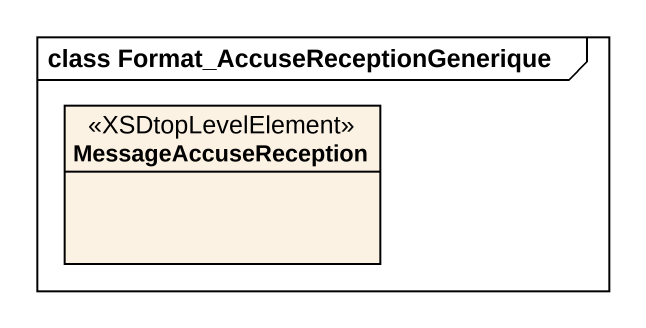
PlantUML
@startuml
mainframe class Format_AccuseReceptionGenerique
hide circle
hide empty members
class MessageAccuseReception <<XSDtopLevelElement>>
@enduml
